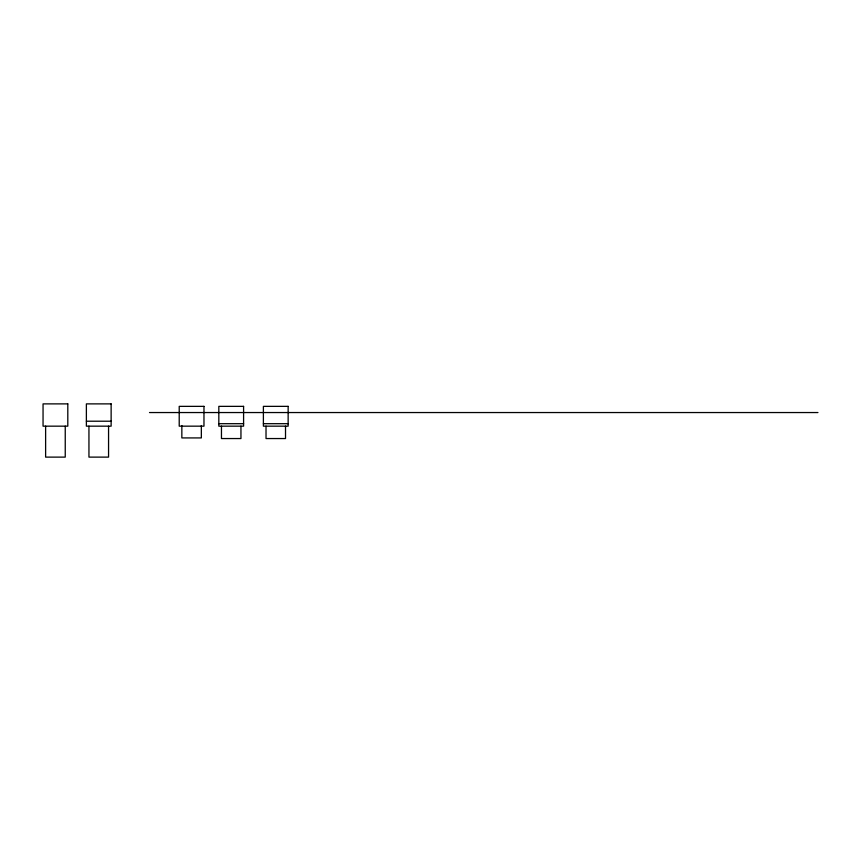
<?xml version="1.0" encoding="UTF-8"?>
<svg xmlns="http://www.w3.org/2000/svg" width="861" height="861" viewBox="0 0 861 861"><rect width="100%" height="100%" fill="white"/><g stroke="black" fill="none" stroke-linecap="round" stroke-linejoin="round"><path stroke-width="1.29" d="M149.502 412.548L817.95 412.548M86.38 421.212L111.134 421.212M218.823 423.687L243.588 423.687M263.391 423.687L288.144 423.687M285.518 426.163L285.518 438.55L266.027 438.55L266.017 426.163M240.951 426.163L240.951 438.55L221.46 438.55L221.46 426.163M201.345 425.549L201.345 437.926L181.843 437.926L181.843 425.549M108.561 426.163L108.561 457.116L88.952 457.116L88.941 426.163M65.242 426.163L65.242 457.116L45.622 457.116L45.622 426.163M67.804 403.884L43.05 403.884L43.05 426.163L67.804 426.163L67.804 403.884M111.134 403.884L86.38 403.884L86.38 426.163L111.134 426.163L111.134 403.884M203.971 406.36L179.217 406.36L179.217 426.163L203.971 426.163L203.971 406.36M243.588 406.36L218.823 406.36L218.823 426.163L243.588 426.163L243.588 406.36M288.144 406.36L263.391 406.36L263.391 426.163L288.144 426.163L288.144 406.36"/></g></svg>
